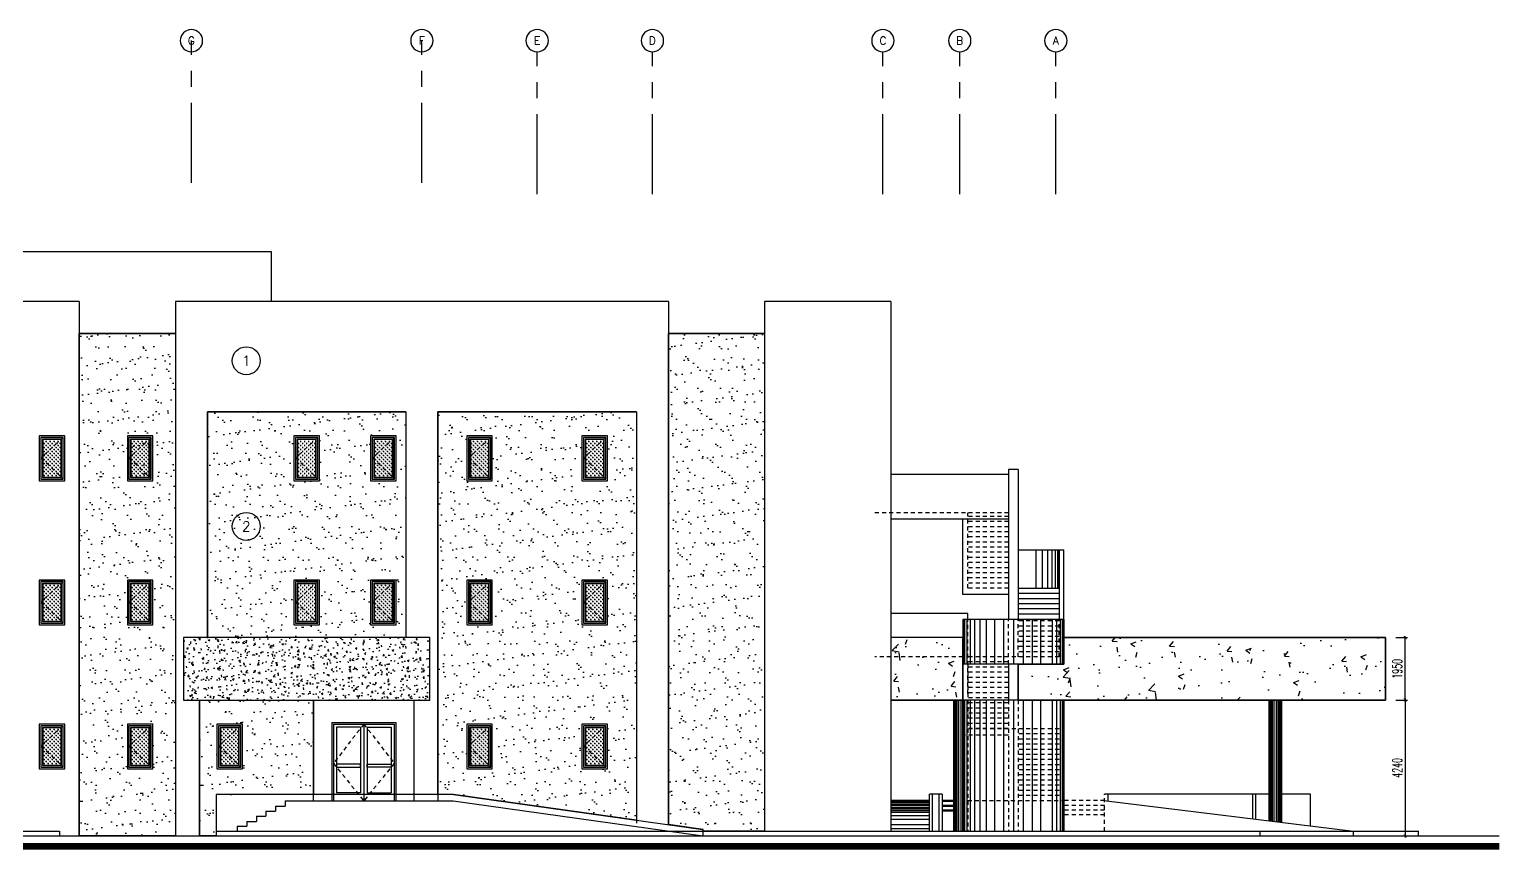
# Model space of a CAD drawing. Extents: x 417563 to 417775, y 43368 to 43436.
# Drawn here: x 417619.31 to 417665.32, y 43410.75 to 43436.37 of the extents above; entities that cross this region are included whole.
import ezdxf
from ezdxf.enums import TextEntityAlignment as Align

# ---------------------------------------------------------------- set-up
doc = ezdxf.new("R2010")
doc.units = 0
doc.header["$MEASUREMENT"] = 0
doc.header["$PDMODE"] = 3
doc.header["$PDSIZE"] = 0.1
doc.linetypes.add('CENTERX2', pattern=[4, 2.5, -0.5, 0.5, -0.5])
doc.linetypes.add('HIDDEN2', pattern=[0.1875, 0.125, -0.0625])
doc.layers.get('0').update_dxf_attribs({"linetype": 'CONTINUOUS'})
doc.layers.get('DEFPOINTS').update_dxf_attribs({"linetype": 'CONTINUOUS'})
for name, color, linetype in [('AX-CR', 2, 'CONTINUOUS'), ('AX-TXT', 2, 'CONTINUOUS'), ('AXES', 11, 'CENTERX2'), ('DOOR', 7, 'CONTINUOUS'), ('EL', 2, 'CONTINUOUS'), ('GAR', 3, 'CONTINUOUS'), ('Handrail', 4, 'CONTINUOUS'), ('HAT', 11, 'CONTINUOUS'), ('HATCH', 4, 'CONTINUOUS'), ('WALL', 2, 'CONTINUOUS'), ('WIN', 4, 'CONTINUOUS')]:
    doc.layers.add(name, color=color, linetype=linetype)
doc.styles.add('ROMANS', font='ROMANS.shx', dxfattribs={"width": 0.6})
doc.dimstyles.new('STANDARD in', dxfattribs={"dimtxt": 0.3, "dimasz": 0.1, "dimexe": 0.07, "dimexo": 0.05, "dimgap": 0.1, "dimtad": 1, "dimdec": 0, "dimlfac": 1000, "dimzin": 0, "dimdsep": 46, "dimtxsty": 'ROMANS', "dimblk": 'ARCHTICK', "dimcen": 0.05, "dimdle": 0.05, "dimclrd": 4, "dimclre": 4, "dimclrt": 2, "dimadec": 0, "dimazin": 0, "dimtfac": 1, "dimtdec": 0, "dimtmove": 2, "dimatfit": 3, "dimldrblk": 'ARCHTICK', "dimfxl": 0, "dimtolj": 1, "dimtzin": 0, "dimarcsym": 0})
pattern_1 = [(50, (0, 0), (1.7931504565, -0.1568803375), [0.1875, -2.0625]), (355, (0, 0), (-0.346878334, 1.880480334), [0.15, -1.65]), (100.4514, (0.1494, -0.013), (1.446273454, 1.723598855), [0.159350475, -1.75285528]), (46.1842, (0, 0.5), (2.668102622, -0.413797536), [0.28125, -3.09375]), (96.6356, (0.2223, 0.4655), (2.336656764, 2.435294677), [0.23902572, -2.6292825]), (351.1842, (0, 0.5), (2.336654863, 2.435296502), [0.225, -2.475]), (21, (0.25, 0.375), (1.4922676303, -1.0065472267), [0.1875, -2.0625]), (326, (0.25, 0.375), (0.60828833, 1.812875113), [0.15, -1.65]), (71.4514, (0.3744, 0.2911), (2.1005565715, 0.806326242), [0.159350475, -1.75285528]), (37.5, (0, 0), (0.0303996383, 0.8322346346), [0, -1.63, 0, -1.675, 0, -1.65625]), (7.5, (0, 0), (0.6576738436, 0.9860292797), [0, -0.955, 0, -1.5925, 0, -0.63125]), (327.5, (-0.5575, 0), (1.3345560904, -0.0563871793), [0, -0.625, 0, -1.95, 0, -2.5875]), (317.5, (-0.8075, 0), (1.4579654234, 0.2502624558), [0, -0.8125, 0, -1.295, 0, -1.8375])]
pattern_2 = [(37.5, (0, 0), (-0.02204767534, 0.67438831915), [0, -0.532, 0, -0.595, 0, -0.56875]), (7.5, (0, 0), (0.6194218468, 0.9877511228), [0, -0.287, 0, -0.4795, 0, -0.18375]), (327.5, (-0.4305, 0), (1.0899496516, 0.0019806687), [0, -0.175, 0, -0.63, 0, -0.8225]), (317.5, (-0.4305, 0), (1.0521443116, 0.3071864477), [0, -0.0875, 0, -0.413, 0, -0.4725])]

# ---------------------------------------------------------------- blocks, each defined once
blk = doc.blocks.new('AXR')
at = {"layer": 'AX-CR'}
blk.add_circle((350, 0), 350, dxfattribs=at)
at = {"layer": 'AX-TXT', "style": 'ROMANS'}
blk.add_attdef('AX', text='', height=250, dxfattribs=at).set_placement((350, 0), align=Align.MIDDLE)
blk = doc.blocks.new('_ARCHTICK')
at = {"color": 0, "linetype": 'ByBlock', "const_width": 0.15}
blk.add_lwpolyline([(-0.5, -0.5), (0.5, 0.5)], dxfattribs=at)
blk = doc.blocks.new('*D13')
at = {"layer": 'DEFPOINTS', "color": 0}
for p in [(417661.936, 43415.419), (417661.936, 43411.179), (417662.281, 43411.179)]:
    blk.add_point(p, dxfattribs=at)
at = {"layer": 'EL', "color": 4, "lineweight": -2}
for p, q in [((417661.986, 43415.419), (417662.351, 43415.419)), ((417662.281, 43415.469), (417662.281, 43411.129)), ((417661.986, 43411.179), (417662.351, 43411.179))]:
    blk.add_line(p, q, dxfattribs=at)
at = {"layer": 'EL', "color": 4, "lineweight": -2, "xscale": 0.1, "yscale": 0.1, "zscale": 0.1}
for p, rotation in [((417662.281, 43415.419), 90), ((417662.281, 43411.179), 270)]:
    blk.add_blockref('_ARCHTICK', p, dxfattribs=dict(at, rotation=rotation))
at = {"layer": 'EL', "color": 2, "insert": (417662.031, 43413.299), "char_height": 0.3, "attachment_point": 5, "rotation": 90, "style": 'ROMANS'}
blk.add_mtext('\\A1;4240', dxfattribs=at)
blk = doc.blocks.new('*D14')
at = {"layer": 'DEFPOINTS', "color": 0}
for p in [(417661.936, 43417.369), (417662.281, 43417.369), (417661.936, 43415.419)]:
    blk.add_point(p, dxfattribs=at)
at = {"layer": 'EL', "color": 4, "lineweight": -2}
for p, q in [((417661.986, 43417.369), (417662.351, 43417.369)), ((417662.281, 43415.369), (417662.281, 43417.419)), ((417661.986, 43415.419), (417662.351, 43415.419))]:
    blk.add_line(p, q, dxfattribs=at)
at = {"layer": 'EL', "color": 4, "lineweight": -2, "xscale": 0.1, "yscale": 0.1, "zscale": 0.1}
for p, rotation in [((417662.281, 43417.369), 90), ((417662.281, 43415.419), 270)]:
    blk.add_blockref('_ARCHTICK', p, dxfattribs=dict(at, rotation=rotation))
at = {"layer": 'EL', "color": 2, "insert": (417662.031, 43416.394), "char_height": 0.3, "attachment_point": 5, "rotation": 90, "style": 'ROMANS'}
blk.add_mtext('\\A1;1950', dxfattribs=at)

msp = doc.modelspace()

# ---------------------------------------------------------------- hatches: boundary and pattern name
at = {"layer": 'HAT'}
h = msp.add_hatch(dxfattribs=at)
h.set_pattern_fill('CROSS', color=256, scale=0.25, style=0)
h.set_pattern_definition([(0, (24.068144, -1e-09), (0.0625, 0.0625), [0.03125, -0.09375]), (90, (24.08377, -0.015625), (-0.0625, 0.0625), [0.03125, -0.09375])])
h.paths.add_polyline_path([(417620.3036, 43423.5543), (417619.7319, 43423.5543), (417619.7319, 43422.3827), (417620.3036, 43422.3827)])
h = msp.add_hatch(dxfattribs=at)
h.set_pattern_fill('CROSS', color=256, scale=0.25, style=0)
h.set_pattern_definition([(0, (26.818144, -1e-09), (0.0625, 0.0625), [0.03125, -0.09375]), (90, (26.83377, -0.015625), (-0.0625, 0.0625), [0.03125, -0.09375])])
h.paths.add_polyline_path([(417623.0536, 43423.5543), (417622.4819, 43423.5543), (417622.4819, 43422.3827), (417623.0536, 43422.3827)])
h = msp.add_hatch(dxfattribs=at)
h.set_pattern_fill('CROSS', color=256, scale=0.25, style=0)
h.set_pattern_definition([(0, (32.018144, -1e-09), (0.0625, 0.0625), [0.03125, -0.09375]), (90, (32.03377, -0.015625), (-0.0625, 0.0625), [0.03125, -0.09375])])
h.paths.add_polyline_path([(417628.2536, 43423.5543), (417627.6819, 43423.5543), (417627.6819, 43422.3827), (417628.2536, 43422.3827)])
h = msp.add_hatch(dxfattribs=at)
h.set_pattern_fill('CROSS', color=256, scale=0.25, style=0)
h.set_pattern_definition([(0, (34.418144, -1e-09), (0.0625, 0.0625), [0.03125, -0.09375]), (90, (34.43377, -0.015625), (-0.0625, 0.0625), [0.03125, -0.09375])])
h.paths.add_polyline_path([(417630.6536, 43423.5543), (417630.0819, 43423.5543), (417630.0819, 43422.3827), (417630.6536, 43422.3827)])
h = msp.add_hatch(dxfattribs=at)
h.set_pattern_fill('CROSS', color=256, scale=0.25, style=0)
h.set_pattern_definition([(0, (37.418144, -2e-09), (0.0625, 0.0625), [0.03125, -0.09375]), (90, (37.43377, -0.015625), (-0.0625, 0.0625), [0.03125, -0.09375])])
h.paths.add_polyline_path([(417633.6536, 43423.5543), (417633.0819, 43423.5543), (417633.0819, 43422.3827), (417633.6536, 43422.3827)])
h = msp.add_hatch(dxfattribs=at)
h.set_pattern_fill('CROSS', color=256, scale=0.25, style=0)
h.set_pattern_definition([(0, (41.018144, -2e-09), (0.0625, 0.0625), [0.03125, -0.09375]), (90, (41.03377, -0.015625), (-0.0625, 0.0625), [0.03125, -0.09375])])
h.paths.add_polyline_path([(417637.2536, 43423.5543), (417636.6819, 43423.5543), (417636.6819, 43422.3827), (417637.2536, 43422.3827)])
h = msp.add_hatch(dxfattribs=at)
h.set_pattern_fill('CROSS', color=256, scale=0.25, style=0)
h.set_pattern_definition([(0, (24.068144, -4.5), (0.0625, 0.0625), [0.03125, -0.09375]), (90, (24.08377, -4.515625), (-0.0625, 0.0625), [0.03125, -0.09375])])
h.paths.add_polyline_path([(417620.3036, 43419.0543), (417619.7319, 43419.0543), (417619.7319, 43417.8827), (417620.3036, 43417.8827)])
h = msp.add_hatch(dxfattribs=at)
h.set_pattern_fill('CROSS', color=256, scale=0.25, style=0)
h.set_pattern_definition([(0, (26.818144, -4.5), (0.0625, 0.0625), [0.03125, -0.09375]), (90, (26.83377, -4.515625), (-0.0625, 0.0625), [0.03125, -0.09375])])
h.paths.add_polyline_path([(417623.0536, 43419.0543), (417622.4819, 43419.0543), (417622.4819, 43417.8827), (417623.0536, 43417.8827)])
h = msp.add_hatch(dxfattribs=at)
h.set_pattern_fill('CROSS', color=256, scale=0.25, style=0)
h.set_pattern_definition([(0, (32.018144, -4.5), (0.0625, 0.0625), [0.03125, -0.09375]), (90, (32.03377, -4.515625), (-0.0625, 0.0625), [0.03125, -0.09375])])
h.paths.add_polyline_path([(417628.2536, 43419.0543), (417627.6819, 43419.0543), (417627.6819, 43417.8827), (417628.2536, 43417.8827)])
h = msp.add_hatch(dxfattribs=at)
h.set_pattern_fill('CROSS', color=256, scale=0.25, style=0)
h.set_pattern_definition([(0, (34.418144, -4.5), (0.0625, 0.0625), [0.03125, -0.09375]), (90, (34.43377, -4.515625), (-0.0625, 0.0625), [0.03125, -0.09375])])
h.paths.add_polyline_path([(417630.6536, 43419.0543), (417630.0819, 43419.0543), (417630.0819, 43417.8827), (417630.6536, 43417.8827)])
h = msp.add_hatch(dxfattribs=at)
h.set_pattern_fill('CROSS', color=256, scale=0.25, style=0)
h.set_pattern_definition([(0, (37.418144, -4.5), (0.0625, 0.0625), [0.03125, -0.09375]), (90, (37.43377, -4.515625), (-0.0625, 0.0625), [0.03125, -0.09375])])
h.paths.add_polyline_path([(417633.6536, 43419.0543), (417633.0819, 43419.0543), (417633.0819, 43417.8827), (417633.6536, 43417.8827)])
h = msp.add_hatch(dxfattribs=at)
h.set_pattern_fill('CROSS', color=256, scale=0.25, style=0)
h.set_pattern_definition([(0, (41.018144, -4.5), (0.0625, 0.0625), [0.03125, -0.09375]), (90, (41.03377, -4.515625), (-0.0625, 0.0625), [0.03125, -0.09375])])
h.paths.add_polyline_path([(417637.2536, 43419.0543), (417636.6819, 43419.0543), (417636.6819, 43417.8827), (417637.2536, 43417.8827)])
h = msp.add_hatch(dxfattribs=at)
h.set_pattern_fill('CROSS', color=256, scale=0.25, style=0)
h.set_pattern_definition([(0, (24.068144, -9), (0.0625, 0.0625), [0.03125, -0.09375]), (90, (24.08377, -9.015625), (-0.0625, 0.0625), [0.03125, -0.09375])])
h.paths.add_polyline_path([(417620.3036, 43414.5543), (417619.7319, 43414.5543), (417619.7319, 43413.3827), (417620.3036, 43413.3827)])
h = msp.add_hatch(dxfattribs=at)
h.set_pattern_fill('CROSS', color=256, scale=0.25, style=0)
h.set_pattern_definition([(0, (26.818144, -9), (0.0625, 0.0625), [0.03125, -0.09375]), (90, (26.83377, -9.015625), (-0.0625, 0.0625), [0.03125, -0.09375])])
h.paths.add_polyline_path([(417623.0536, 43414.5543), (417622.4819, 43414.5543), (417622.4819, 43413.3827), (417623.0536, 43413.3827)])
h = msp.add_hatch(dxfattribs=at)
h.set_pattern_fill('CROSS', color=256, scale=0.25, style=0)
h.set_pattern_definition([(0, (29.618144, -9), (0.0625, 0.0625), [0.03125, -0.09375]), (90, (29.63377, -9.015625), (-0.0625, 0.0625), [0.03125, -0.09375])])
h.paths.add_polyline_path([(417625.8536, 43414.5543), (417625.2819, 43414.5543), (417625.2819, 43413.3827), (417625.8536, 43413.3827)])
h = msp.add_hatch(dxfattribs=at)
h.set_pattern_fill('CROSS', color=256, scale=0.25, style=0)
h.set_pattern_definition([(0, (37.418144, -9), (0.0625, 0.0625), [0.03125, -0.09375]), (90, (37.43377, -9.015625), (-0.0625, 0.0625), [0.03125, -0.09375])])
h.paths.add_polyline_path([(417633.6536, 43414.5543), (417633.0819, 43414.5543), (417633.0819, 43413.3827), (417633.6536, 43413.3827)])
h = msp.add_hatch(dxfattribs=at)
h.set_pattern_fill('CROSS', color=256, scale=0.25, style=0)
h.set_pattern_definition([(0, (41.018144, -9), (0.0625, 0.0625), [0.03125, -0.09375]), (90, (41.03377, -9.015625), (-0.0625, 0.0625), [0.03125, -0.09375])])
h.paths.add_polyline_path([(417637.2536, 43414.5543), (417636.6819, 43414.5543), (417636.6819, 43413.3827), (417637.2536, 43413.3827)])
at = {"layer": 'HATCH'}
h = msp.add_hatch(dxfattribs=at)
h.set_pattern_fill('AR-SAND', color=256, scale=0.35, style=0)
h.set_pattern_definition(pattern_2)
h.paths.add_polyline_path([(417620.8677, 43426.8685), (417623.8677, 43426.8685), (417623.8677, 43411.1785), (417620.8677, 43411.1785)])
h.paths.add_polyline_path([(417623.1677, 43419.1685), (417622.3677, 43419.1685), (417622.3677, 43417.7685), (417623.1677, 43417.7685)], flags=16)
h.paths.add_polyline_path([(417623.0536, 43423.5543), (417622.4819, 43423.5543), (417622.4819, 43422.3827), (417623.0536, 43422.3827)], flags=0)
h.paths.add_polyline_path([(417623.1677, 43423.6685), (417622.3677, 43423.6685), (417622.3677, 43422.2685), (417623.1677, 43422.2685)], flags=16)
h.paths.add_polyline_path([(417623.1677, 43414.6685), (417622.3677, 43414.6685), (417622.3677, 43413.2685), (417623.1677, 43413.2685)], flags=16)
h = msp.add_hatch(dxfattribs=at)
h.set_pattern_fill('AR-SAND', color=256, scale=0.35, style=0)
h.set_pattern_definition(pattern_2)
h.paths.add_polyline_path([(417639.2677, 43426.8685), (417642.2677, 43426.8685), (417642.2677, 43411.3285), (417640.3427, 43411.3285), (417640.3496, 43411.3778), (417639.2677, 43411.5307)])
h = msp.add_hatch(dxfattribs=at)
h.set_pattern_fill('AR-SAND', color=256, scale=0.35, style=0)
h.set_pattern_definition(pattern_2)
h.paths.add_polyline_path([(417624.8677, 43424.4185), (417631.0677, 43424.4185), (417631.0677, 43417.3685), (417624.8677, 43417.3685)])
h.paths.add_polyline_path([(417630.7677, 43419.1685), (417629.9677, 43419.1685), (417629.9677, 43417.7685), (417630.7677, 43417.7685)], flags=16)
h.paths.add_polyline_path([(417628.3677, 43419.1685), (417627.5677, 43419.1685), (417627.5677, 43417.7685), (417628.3677, 43417.7685)], flags=16)
h.paths.add_polyline_path([(417628.3677, 43423.6685), (417627.5677, 43423.6685), (417627.5677, 43422.2685), (417628.3677, 43422.2685)], flags=16)
h.paths.add_polyline_path([(417630.7677, 43423.6685), (417629.9677, 43423.6685), (417629.9677, 43422.2685), (417630.7677, 43422.2685)], flags=16)
h = msp.add_hatch(dxfattribs=at)
h.set_pattern_fill('AR-SAND', color=256, scale=0.35, style=0)
h.set_pattern_definition(pattern_2)
h.paths.add_polyline_path([(417632.0677, 43424.4185), (417638.2677, 43424.4185), (417638.2677, 43411.669), (417632.5504, 43412.4685), (417632.0677, 43412.4685)])
h.paths.add_polyline_path([(417637.3677, 43419.1685), (417636.5677, 43419.1685), (417636.5677, 43417.7685), (417637.3677, 43417.7685)], flags=16)
h.paths.add_polyline_path([(417637.3677, 43414.6685), (417636.5677, 43414.6685), (417636.5677, 43413.2685), (417637.3677, 43413.2685)], flags=16)
h.paths.add_polyline_path([(417633.7677, 43414.6685), (417632.9677, 43414.6685), (417632.9677, 43413.2685), (417633.7677, 43413.2685)], flags=16)
h.paths.add_polyline_path([(417633.7677, 43419.1685), (417632.9677, 43419.1685), (417632.9677, 43417.7685), (417633.7677, 43417.7685)], flags=16)
h.paths.add_polyline_path([(417633.7677, 43423.6685), (417632.9677, 43423.6685), (417632.9677, 43422.2685), (417633.7677, 43422.2685)], flags=16)
h.paths.add_polyline_path([(417637.3677, 43423.6685), (417636.5677, 43423.6685), (417636.5677, 43422.2685), (417637.3677, 43422.2685)], flags=16)
h = msp.add_hatch(dxfattribs=at)
h.set_pattern_fill('AR-CONC', color=256, scale=0.08, style=0)
h.set_pattern_definition([(50, (0, 0), (0.5738081461, -0.050201708), [0.06, -0.66]), (355, (0, 0), (-0.1110010669, 0.601753707), [0.048, -0.528]), (100.4514, (0.0478, -0.0042), (0.4628075054, 0.55155163365), [0.050992152, -0.5609136896]), (46.1842, (0, 0.16), (0.8537928389, -0.1324152115), [0.09, -0.99]), (96.6356, (0.07115, 0.149), (0.7477301644, 0.7792942967), [0.0764882304, -0.8413704]), (351.1842, (0, 0.16), (0.7477295561, 0.7792948807), [0.072, -0.792]), (21, (0.08, 0.12), (0.4775256417, -0.32209511253), [0.06, -0.66]), (326, (0.08, 0.12), (0.1946522655, 0.580120036), [0.048, -0.528]), (71.4514, (0.1198, 0.09316), (0.6721781029, 0.2580243974), [0.050992152, -0.5609136896]), (37.5, (0, 0), (0.00972788425, 0.26631508307), [0, -0.5216, 0, -0.536, 0, -0.53]), (7.5, (0, 0), (0.21045562995, 0.3155293695), [0, -0.3056, 0, -0.5096, 0, -0.202]), (327.5, (-0.1784, 0), (0.42705794894, -0.01804389739), [0, -0.2, 0, -0.624, 0, -0.828]), (317.5, (-0.2584, 0), (0.46654893547, 0.08008398587), [0, -0.26, 0, -0.4144, 0, -0.588])])
h.paths.add_polyline_path([(417626.2677, 43417.3685), (417624.1177, 43417.3685), (417624.1177, 43415.4185), (417626.2677, 43415.4185), (417631.8177, 43415.4185), (417631.8177, 43417.3685)])
h = msp.add_hatch(dxfattribs=at)
h.set_pattern_fill('AR-CONC', color=256, scale=0.25, style=0)
h.set_pattern_definition(pattern_1)
h.paths.add_polyline_path([(417648.4677, 43417.3685), (417646.2177, 43417.3685), (417646.2177, 43415.4185), (417648.4677, 43415.4185)])
h = msp.add_hatch(dxfattribs=at)
h.set_pattern_fill('AR-CONC', color=256, scale=0.25, style=0)
h.set_pattern_definition(pattern_1)
h.paths.add_polyline_path([(417661.6677, 43417.3685), (417661.6677, 43415.4185), (417650.1927, 43415.4185), (417650.1927, 43416.538), (417651.6177, 43416.538), (417651.6177, 43417.3685)])
h = msp.add_hatch(dxfattribs=at)
h.set_pattern_fill('AR-SAND', color=256, scale=0.35, style=0)
h.set_pattern_definition(pattern_2)
h.paths.add_polyline_path([(417624.6177, 43415.4185), (417628.1802, 43415.4185), (417628.1802, 43412.4685), (417625.1466, 43412.4685), (417625.1466, 43411.1785), (417624.6177, 43411.1785)])
h.paths.add_polyline_path([(417625.9677, 43414.6685), (417625.1677, 43414.6685), (417625.1677, 43413.2685), (417625.9677, 43413.2685)], flags=16)

# ---------------------------------------------------------------- linework, layer by layer
for p, q in [((417626.8677, 43427.8685), (417626.8677, 43429.4185)), ((417649.8927, 43422.4685), (417646.2177, 43422.4685)), ((417649.8927, 43421.0685), (417646.2177, 43421.0685)), ((417648.4677, 43418.7135), (417648.4677, 43421.0685)), ((417650.1927, 43420.1143), (417651.4677, 43420.1143)), ((417651.4677, 43420.1143), (417651.4677, 43417.938)), ((417651.4677, 43420.1143), (417651.6177, 43420.1143)), ((417651.6177, 43417.938), (417651.6177, 43420.1143)), ((417649.8927, 43418.7135), (417648.4677, 43418.7135)), ((417648.6177, 43418.1218), (417646.2177, 43418.1218)), ((417648.6177, 43417.9685), (417648.6177, 43418.1218)), ((417648.4677, 43417.3685), (417646.2177, 43417.3685)), ((417648.4677, 43416.538), (417648.4677, 43415.4185)), ((417651.6177, 43415.4185), (417652.9927, 43415.4185)), ((417652.9927, 43412.4827), (417652.9927, 43412.2685))]:
    msp.add_line(p, q)
at = {"color": 11, "linetype": 'HIDDEN2'}
for p, q in [((417649.8927, 43421.2685), (417645.7177, 43421.2685)), ((417648.6177, 43418.9135), (417648.6177, 43421.2685)), ((417649.8927, 43421.1535), (417648.6177, 43421.1535)), ((417649.8927, 43420.9935), (417648.6177, 43420.9935)), ((417649.8927, 43420.8335), (417648.6177, 43420.8335)), ((417649.8927, 43420.6735), (417648.6177, 43420.6735)), ((417649.8927, 43420.5135), (417648.6177, 43420.5135)), ((417649.8927, 43420.3535), (417648.6177, 43420.3535)), ((417649.8927, 43420.1935), (417648.6177, 43420.1935)), ((417649.8927, 43420.0335), (417648.6177, 43420.0335)), ((417649.8927, 43419.8735), (417648.6177, 43419.8735)), ((417649.8927, 43419.7135), (417648.6177, 43419.7135)), ((417649.8927, 43419.5535), (417648.6177, 43419.5535)), ((417649.8927, 43419.3935), (417648.6177, 43419.3935)), ((417649.8927, 43419.2335), (417648.6177, 43419.2335)), ((417649.8927, 43419.0735), (417648.6177, 43419.0735)), ((417649.8927, 43418.9135), (417648.6177, 43418.9135)), ((417648.6177, 43415.6135), (417648.6177, 43417.938)), ((417649.8927, 43416.538), (417649.8927, 43417.938)), ((417650.1927, 43416.7685), (417650.1927, 43417.938)), ((417651.4677, 43417.8885), (417650.1927, 43417.8885)), ((417651.4677, 43417.7285), (417650.1927, 43417.7285)), ((417651.4677, 43417.5685), (417650.1927, 43417.5685)), ((417651.4677, 43417.5685), (417650.1927, 43417.5685)), ((417651.4677, 43417.5685), (417650.1927, 43417.5685)), ((417651.4677, 43416.7685), (417651.4677, 43417.938)), ((417651.4677, 43417.4085), (417650.1927, 43417.4085)), ((417651.4677, 43417.2485), (417650.1927, 43417.2485)), ((417651.4677, 43417.0885), (417650.1927, 43417.0885)), ((417648.4677, 43416.7685), (417645.7177, 43416.7685)), ((417651.4677, 43416.7685), (417648.6177, 43416.7685)), ((417651.4677, 43416.9285), (417650.1927, 43416.9285)), ((417649.8927, 43416.6085), (417648.6177, 43416.6085)), ((417648.6177, 43416.538), (417648.6177, 43414.5185)), ((417649.8927, 43416.4485), (417648.6177, 43416.4485)), ((417649.8927, 43416.2885), (417648.6177, 43416.2885)), ((417649.8927, 43416.1285), (417648.6177, 43416.1285)), ((417649.8927, 43415.9685), (417648.6177, 43415.9685)), ((417649.8927, 43415.8085), (417648.6177, 43415.8085)), ((417649.8927, 43415.6485), (417648.6177, 43415.6485)), ((417649.8927, 43415.4885), (417648.6177, 43415.4885)), ((417648.6177, 43415.4185), (417648.6177, 43411.3285)), ((417649.8927, 43415.3285), (417648.6177, 43415.3285)), ((417649.8927, 43415.4185), (417649.8927, 43411.3285)), ((417650.1927, 43415.4185), (417650.1927, 43411.3285)), ((417649.8927, 43415.1685), (417648.6177, 43415.1685)), ((417649.8927, 43415.0085), (417648.6177, 43415.0085)), ((417649.8927, 43414.8485), (417648.6177, 43414.8485)), ((417649.8927, 43414.3185), (417648.4677, 43414.3185)), ((417649.8927, 43414.6885), (417648.6177, 43414.6885)), ((417649.8927, 43414.5285), (417648.6177, 43414.5285)), ((417651.4677, 43414.5185), (417648.6177, 43414.5185)), ((417651.4677, 43414.3585), (417650.1927, 43414.3585)), ((417651.4677, 43414.1985), (417650.1927, 43414.1985)), ((417651.4677, 43414.0385), (417650.1927, 43414.0385)), ((417651.4677, 43413.8785), (417650.1927, 43413.8785)), ((417651.4677, 43413.7185), (417650.1927, 43413.7185)), ((417651.4677, 43413.5585), (417650.1927, 43413.5585)), ((417651.4677, 43413.3985), (417650.1927, 43413.3985)), ((417651.4677, 43413.2385), (417650.1927, 43413.2385)), ((417651.4677, 43413.0785), (417650.1927, 43413.0785)), ((417651.4677, 43412.9185), (417650.1927, 43412.9185)), ((417651.4677, 43412.7585), (417650.1927, 43412.7585)), ((417651.4677, 43412.5985), (417650.1927, 43412.5985)), ((417652.8927, 43411.3285), (417652.8927, 43412.4827)), ((417648.6177, 43412.2785), (417651.5727, 43412.2785)), ((417651.4677, 43412.4385), (417650.1927, 43412.4385)), ((417652.8927, 43412.2785), (417651.6177, 43412.2785)), ((417652.8927, 43412.1285), (417651.6177, 43412.1285)), ((417652.8927, 43411.9785), (417651.6177, 43411.9785)), ((417652.8927, 43411.8285), (417651.6177, 43411.8285))]:
    msp.add_line(p, q, dxfattribs=at)
at = {"layer": 'AXES'}
for p, q in [((417624.3677, 43431.5698), (417624.3677, 43436.0155)), ((417631.5677, 43431.5698), (417631.5677, 43436.0155)), ((417635.1677, 43431.2198), (417635.1677, 43435.6655)), ((417638.7677, 43431.2198), (417638.7677, 43435.6655)), ((417645.9677, 43431.2198), (417645.9677, 43435.6655)), ((417648.3677, 43431.2198), (417648.3677, 43435.6655)), ((417651.3677, 43431.2198), (417651.3677, 43435.6655))]:
    msp.add_line(p, q, dxfattribs=at)
at = {"layer": 'DOOR'}
for p, q in [((417628.7552, 43414.7185), (417628.7552, 43412.2685)), ((417628.7552, 43414.7185), (417630.7552, 43414.7185)), ((417628.8052, 43414.6685), (417628.8052, 43412.2685)), ((417628.8052, 43414.6685), (417630.7052, 43414.6685)), ((417628.9052, 43414.5685), (417628.9052, 43412.5185)), ((417629.6552, 43414.5685), (417628.9052, 43414.5685)), ((417629.6552, 43414.5685), (417629.6552, 43412.5185)), ((417629.7552, 43414.6685), (417629.7552, 43412.2685)), ((417629.8552, 43414.5685), (417629.8552, 43412.5185)), ((417629.8552, 43414.5685), (417630.6052, 43414.5685)), ((417630.6052, 43414.5685), (417630.6052, 43412.5185)), ((417630.7052, 43414.6685), (417630.7052, 43412.2685)), ((417630.7552, 43414.7185), (417630.7552, 43412.2685)), ((417629.6552, 43412.5185), (417628.9052, 43412.5185)), ((417629.8552, 43412.5185), (417630.6052, 43412.5185))]:
    msp.add_line(p, q, dxfattribs=at)
at = {"layer": 'DOOR', "linetype": 'HIDDEN2'}
for p, q in [((417629.7552, 43414.6685), (417628.8052, 43413.4435)), ((417629.7552, 43414.6685), (417630.7052, 43413.4435)), ((417628.8052, 43413.4435), (417629.7552, 43412.2685)), ((417630.7052, 43413.4435), (417629.7552, 43412.2685))]:
    msp.add_line(p, q, dxfattribs=at)
at = {"layer": 'DOOR', "color": 4}
for points in [[(417628.9052, 43413.3185), (417629.6552, 43413.3185), (417629.6552, 43413.4185), (417628.9052, 43413.4185)], [(417630.6052, 43413.3185), (417629.8552, 43413.3185), (417629.8552, 43413.4185), (417630.6052, 43413.4185)]]:
    msp.add_lwpolyline(points, close=True, dxfattribs=at)
at = {"layer": 'EL', "color": 6}
for p, q in [((417620.8677, 43427.8685), (417618.3677, 43427.8685)), ((417620.8677, 43427.8685), (417620.8677, 43411.1785)), ((417639.2677, 43427.8685), (417623.8677, 43427.8685)), ((417623.8677, 43427.8685), (417623.8677, 43411.1785)), ((417639.2677, 43427.8685), (417639.2677, 43411.5307)), ((417646.2177, 43427.8685), (417642.2677, 43427.8685)), ((417642.2677, 43427.8685), (417642.2677, 43411.3285)), ((417646.2177, 43427.8685), (417646.2177, 43411.3285)), ((417631.0677, 43424.4185), (417624.8677, 43424.4185)), ((417624.8677, 43424.4185), (417624.8677, 43417.3685)), ((417631.0677, 43424.4185), (417631.0677, 43417.3685)), ((417638.2677, 43424.4185), (417632.0677, 43424.4185)), ((417632.0677, 43424.4185), (417632.0677, 43412.2685)), ((417638.2677, 43424.4185), (417638.2677, 43411.5692)), ((417648.4677, 43417.938), (417648.4677, 43416.538)), ((417651.6177, 43417.938), (417648.4677, 43417.938)), ((417651.6177, 43417.938), (417651.6177, 43416.538)), ((417651.6177, 43416.538), (417648.4677, 43416.538)), ((417624.6177, 43415.4185), (417624.6177, 43411.1785)), ((417631.3177, 43415.4185), (417631.3177, 43412.2685)), ((417648.1677, 43415.4185), (417648.1677, 43411.3285)), ((417648.4677, 43415.4185), (417648.4677, 43411.3285)), ((417651.6177, 43415.4185), (417648.4677, 43415.4185)), ((417651.6177, 43415.4185), (417651.6177, 43411.3285))]:
    msp.add_line(p, q, dxfattribs=at)
at = {"layer": 'EL', "color": 4}
for p, q in [((417650.1927, 43418.9135), (417651.4677, 43418.9135)), ((417650.1927, 43418.7535), (417651.4677, 43418.7535)), ((417650.1927, 43418.5935), (417651.4677, 43418.5935)), ((417650.1927, 43418.4335), (417651.4677, 43418.4335)), ((417650.1927, 43418.2735), (417651.4677, 43418.2735)), ((417650.1927, 43418.1135), (417651.4677, 43418.1135))]:
    msp.add_line(p, q, dxfattribs=at)
at = {"layer": 'EL'}
for p, q in [((417661.6677, 43417.3685), (417651.6177, 43417.3685)), ((417661.6677, 43417.3685), (417661.6677, 43415.4185)), ((417661.6677, 43415.4185), (417661.6677, 43417.3685)), ((417651.6177, 43416.7232), (417651.6177, 43416.538)), ((417650.1927, 43416.538), (417650.1927, 43415.4185)), ((417628.1802, 43412.2685), (417628.1802, 43415.4185)), ((417648.4677, 43415.4185), (417646.2177, 43415.4185)), ((417661.6677, 43415.4185), (417650.1927, 43415.4185)), ((417650.1927, 43415.4185), (417661.6677, 43415.4185)), ((417658.0177, 43415.4185), (417658.0177, 43411.6513)), ((417658.4177, 43415.4185), (417658.4177, 43411.6026)), ((417652.8677, 43412.2785), (417660.6677, 43411.3285))]:
    msp.add_line(p, q, dxfattribs=at)
at = {"layer": 'EL', "color": 1}
msp.add_lwpolyline([(417626.2677, 43417.3685), (417624.1177, 43417.3685), (417624.1177, 43415.4185), (417626.2677, 43415.4185), (417631.8177, 43415.4185), (417631.8177, 43417.3685)], close=True, dxfattribs=at)
at = {"layer": 'EL'}
for points in [[(417648.4677, 43417.3685), (417646.2177, 43417.3685), (417646.2177, 43415.4185), (417648.4677, 43415.4185)], [(417661.6677, 43417.3685), (417661.6677, 43415.4185), (417650.1927, 43415.4185), (417650.1927, 43416.538), (417651.6177, 43416.538), (417651.6177, 43417.3685)]]:
    msp.add_lwpolyline(points, close=True, dxfattribs=at)
at = {"layer": 'GAR', "color": 4}
for p, q in [((417647.5177, 43412.4827), (417647.4177, 43412.4827)), ((417647.7177, 43412.4827), (417647.5177, 43412.4827)), ((417658.0177, 43412.4827), (417652.9927, 43412.4827)), ((417657.5177, 43411.7122), (417657.5177, 43412.4827)), ((417657.6177, 43411.7), (417657.6177, 43412.4827)), ((417659.3177, 43412.4827), (417658.4177, 43412.4827)), ((417659.3177, 43411.4929), (417659.3177, 43412.4827))]:
    msp.add_line(p, q, dxfattribs=at)
at = {"layer": 'Handrail'}
for p, q in [((417647.4177, 43411.3285), (417647.4177, 43412.4827)), ((417647.5177, 43411.3285), (417647.5177, 43412.4827)), ((417647.8177, 43412.4827), (417647.7177, 43412.4827)), ((417647.7177, 43412.4827), (417647.7177, 43411.3285)), ((417647.8177, 43412.4827), (417647.8177, 43411.3285)), ((417625.1466, 43412.4685), (417625.1466, 43411.1785)), ((417648.1677, 43412.2783), (417647.8177, 43412.2783)), ((417648.1677, 43412.2483), (417647.8177, 43412.2483)), ((417648.1677, 43412.1283), (417647.8177, 43412.1283)), ((417648.1677, 43412.0983), (417647.8177, 43412.0983)), ((417648.1677, 43411.9783), (417647.8177, 43411.9783)), ((417648.1677, 43411.9483), (417647.8177, 43411.9483))]:
    msp.add_line(p, q, dxfattribs=at)
at = {"layer": 'HAT', "color": 11}
for p, q in [((417650.7414, 43420.1143), (417650.7414, 43418.9135)), ((417650.9369, 43420.1143), (417650.9369, 43418.9135)), ((417651.1046, 43420.1143), (417651.1046, 43418.9135)), ((417651.2442, 43420.1143), (417651.2442, 43418.9135)), ((417651.349, 43420.1143), (417651.349, 43418.9135)), ((417651.4189, 43420.1143), (417651.4189, 43418.9135)), ((417651.4538, 43420.1143), (417651.4538, 43418.9135)), ((417648.4817, 43417.938), (417648.4817, 43416.538)), ((417648.5166, 43417.938), (417648.5166, 43416.538)), ((417648.5865, 43417.938), (417648.5865, 43416.538)), ((417648.6912, 43417.938), (417648.6912, 43416.538)), ((417648.8309, 43417.938), (417648.8309, 43416.538)), ((417648.9985, 43417.938), (417648.9985, 43416.538)), ((417649.1941, 43417.938), (417649.1941, 43416.538)), ((417649.4525, 43417.938), (417649.4525, 43416.538)), ((417649.739, 43417.938), (417649.739, 43416.538)), ((417650.0427, 43417.938), (417650.0427, 43416.538)), ((417650.3465, 43417.938), (417650.3465, 43416.538)), ((417650.633, 43417.938), (417650.633, 43416.538)), ((417650.8914, 43417.938), (417650.8914, 43416.538)), ((417651.2546, 43417.938), (417651.2546, 43416.538)), ((417651.3942, 43417.938), (417651.3942, 43416.538)), ((417651.499, 43417.938), (417651.499, 43416.538)), ((417651.5689, 43417.938), (417651.5689, 43416.538)), ((417651.6038, 43417.938), (417651.6038, 43416.538)), ((417648.1693, 43415.4185), (417648.1693, 43411.3285)), ((417648.1774, 43415.4185), (417648.1774, 43411.3285)), ((417648.1895, 43415.4185), (417648.1895, 43411.3285)), ((417648.2083, 43415.4185), (417648.2083, 43411.3285)), ((417648.2365, 43415.4185), (417648.2365, 43411.3285)), ((417648.2741, 43415.4185), (417648.2741, 43411.3285)), ((417648.3278, 43415.4185), (417648.3278, 43411.3285)), ((417648.4034, 43415.4185), (417648.4034, 43411.3285)), ((417648.4571, 43415.4185), (417648.4571, 43411.3285)), ((417648.4817, 43415.4185), (417648.4817, 43411.3285)), ((417648.5166, 43415.4185), (417648.5166, 43411.3285)), ((417648.5865, 43415.4185), (417648.5865, 43411.3285)), ((417648.6912, 43415.4185), (417648.6912, 43411.3285)), ((417648.8309, 43415.4185), (417648.8309, 43411.3285)), ((417648.9985, 43415.4185), (417648.9985, 43411.3285)), ((417649.1941, 43415.4185), (417649.1941, 43411.3285)), ((417649.4525, 43415.4185), (417649.4525, 43411.3285)), ((417649.739, 43415.4185), (417649.739, 43411.3285)), ((417650.0427, 43415.4185), (417650.0427, 43411.3285)), ((417650.3465, 43415.4185), (417650.3465, 43411.3285)), ((417650.633, 43415.4185), (417650.633, 43411.3285)), ((417650.8914, 43415.4185), (417650.8914, 43411.3285)), ((417651.2546, 43415.4185), (417651.2546, 43411.3285)), ((417651.3942, 43415.4185), (417651.3942, 43411.3285)), ((417651.499, 43415.4185), (417651.499, 43411.3285)), ((417651.5689, 43415.4185), (417651.5689, 43411.3285)), ((417651.6038, 43415.4185), (417651.6038, 43411.3285)), ((417658.0193, 43415.4185), (417658.0193, 43411.6511)), ((417658.0274, 43415.4185), (417658.0274, 43411.6501)), ((417658.0395, 43415.4185), (417658.0395, 43411.6486)), ((417658.0583, 43415.4185), (417658.0583, 43411.6463)), ((417658.0865, 43415.4185), (417658.0865, 43411.6429)), ((417658.1241, 43415.4185), (417658.1241, 43411.6383)), ((417658.1778, 43415.4185), (417658.1778, 43411.6318)), ((417658.2534, 43415.4185), (417658.2534, 43411.6226)), ((417658.3071, 43415.4185), (417658.3071, 43411.616)), ((417658.3447, 43415.4185), (417658.3447, 43411.6115)), ((417658.3729, 43415.4185), (417658.3729, 43411.608)), ((417658.3917, 43415.4185), (417658.3917, 43411.6057)), ((417658.4038, 43415.4185), (417658.4038, 43411.6043)), ((417658.4118, 43415.4185), (417658.4118, 43411.6033)), ((417647.4177, 43412.2783), (417646.2177, 43412.2783)), ((417647.4177, 43412.2556), (417646.2177, 43412.2556)), ((417647.4177, 43412.2329), (417646.2177, 43412.2329)), ((417647.4177, 43412.2102), (417646.2177, 43412.2102)), ((417647.4177, 43412.1591), (417646.2177, 43412.1591)), ((417647.4177, 43412.1193), (417646.2177, 43412.1193)), ((417647.4177, 43412.0569), (417646.2177, 43412.0569)), ((417647.4177, 43412.0057), (417646.2177, 43412.0057)), ((417647.4177, 43411.9603), (417646.2177, 43411.9603)), ((417647.4177, 43411.9092), (417646.2177, 43411.9092)), ((417647.4177, 43411.8015), (417646.2177, 43411.8015)), ((417647.4177, 43411.6829), (417646.2177, 43411.6829)), ((417647.4177, 43411.5198), (417646.2177, 43411.5198)), ((417647.4177, 43411.4012), (417646.2177, 43411.4012))]:
    msp.add_line(p, q, dxfattribs=at)
at = {"layer": 'HATCH'}
msp.add_line((417652.9927, 43412.4827), (417652.8927, 43412.4827), dxfattribs=at)
for points in [[(417620.8677, 43426.8685), (417623.8677, 43426.8685), (417623.8677, 43411.1785), (417620.8677, 43411.1785)], [(417639.2677, 43426.8685), (417642.2677, 43426.8685), (417642.2677, 43411.3285), (417640.3427, 43411.3285), (417640.3496, 43411.3778), (417639.2677, 43411.5307)], [(417624.8677, 43424.4185), (417631.0677, 43424.4185), (417631.0677, 43417.3685), (417624.8677, 43417.3685)], [(417632.0677, 43424.4185), (417638.2677, 43424.4185), (417638.2677, 43411.669), (417632.5504, 43412.4685), (417632.0677, 43412.4685)], [(417624.6177, 43415.4185), (417628.1802, 43415.4185), (417628.1802, 43412.4685), (417625.1466, 43412.4685), (417625.1466, 43411.1785), (417624.6177, 43411.1785)]]:
    msp.add_lwpolyline(points, close=True, dxfattribs=at)
at = {"layer": 'WALL'}
for p, q in [((417623.8677, 43426.8685), (417620.8677, 43426.8685)), ((417642.2677, 43426.8685), (417639.2677, 43426.8685)), ((417649.8927, 43422.6185), (417649.8927, 43417.938)), ((417650.1927, 43422.6185), (417649.8927, 43422.6185)), ((417650.1927, 43422.6185), (417650.1927, 43417.938)), ((417649.8927, 43416.538), (417649.8927, 43415.4185)), ((417650.1927, 43416.538), (417650.1927, 43415.4185))]:
    msp.add_line(p, q, dxfattribs=at)
at = {"layer": 'WALL', "color": 4}
for p, q in [((417632.5504, 43412.4685), (417625.1466, 43412.4685)), ((417563.5048, 43411.1785), (417665.2189, 43411.1785)), ((417588.8477, 43411.3285), (417620.2477, 43411.3285)), ((417625.1466, 43411.3285), (417662.6977, 43411.3285)), ((417657.7477, 43411.1785), (417657.7477, 43411.3285)), ((417660.6677, 43411.1785), (417660.6677, 43411.3285)), ((417662.6977, 43411.1785), (417662.6977, 43411.3285))]:
    msp.add_line(p, q, dxfattribs=at)
at = {"layer": 'WALL', "color": 4, "const_width": 0.2044}
msp.add_lwpolyline([(417563.5048, 43410.8517), (417665.2189, 43410.8517)], dxfattribs=at)
at = {"layer": 'WIN'}
for p, q in [((417626.8677, 43429.4185), (417618.0477, 43429.4185)), ((417626.9973, 43412.1085), (417627.2973, 43412.1085)), ((417626.9973, 43412.1085), (417626.9973, 43411.9485)), ((417627.2973, 43412.2685), (417632.5427, 43412.2685)), ((417627.2973, 43412.2685), (417627.2973, 43412.1085)), ((417627.2973, 43412.2685), (417627.5973, 43412.2685)), ((417632.5427, 43412.2685), (417640.3427, 43411.1782)), ((417632.5504, 43412.4685), (417640.3427, 43411.3788)), ((417626.0973, 43411.6285), (417626.0973, 43411.4785)), ((417626.0973, 43411.6285), (417626.3973, 43411.6285)), ((417626.3973, 43411.7885), (417626.3973, 43411.6285)), ((417626.3973, 43411.7885), (417626.6973, 43411.7885)), ((417626.6973, 43411.9485), (417626.9973, 43411.9485)), ((417626.6973, 43411.9485), (417626.6973, 43411.7885)), ((417620.2477, 43411.3285), (417620.2477, 43411.1785)), ((417625.1466, 43411.3285), (417625.7973, 43411.3285)), ((417625.1466, 43411.3285), (417625.1466, 43411.1785)), ((417625.7973, 43411.4785), (417625.7973, 43411.3285)), ((417625.7973, 43411.4785), (417626.0973, 43411.4785)), ((417640.3427, 43411.3788), (417640.3427, 43411.1782))]:
    msp.add_line(p, q, dxfattribs=at)
at = {"layer": 'WIN', "linetype": 'HIDDEN2'}
for p, q in [((417620.3667, 43423.6174), (417619.6688, 43422.9838)), ((417623.1167, 43423.6174), (417622.4188, 43422.9838)), ((417628.3167, 43423.6174), (417627.6188, 43422.9838)), ((417630.7167, 43423.6174), (417630.0188, 43422.9838)), ((417633.7167, 43423.6174), (417633.0188, 43422.9838)), ((417637.3167, 43423.6174), (417636.6188, 43422.9838)), ((417619.6688, 43422.9838), (417620.3667, 43422.3196)), ((417622.4188, 43422.9838), (417623.1167, 43422.3196)), ((417627.6188, 43422.9838), (417628.3167, 43422.3196)), ((417630.0188, 43422.9838), (417630.7167, 43422.3196)), ((417633.0188, 43422.9838), (417633.7167, 43422.3196)), ((417636.6188, 43422.9838), (417637.3167, 43422.3196)), ((417620.3667, 43419.1174), (417619.6688, 43418.4838)), ((417623.1167, 43419.1174), (417622.4188, 43418.4838)), ((417628.3167, 43419.1174), (417627.6188, 43418.4838)), ((417630.7167, 43419.1174), (417630.0188, 43418.4838)), ((417633.7167, 43419.1174), (417633.0188, 43418.4838)), ((417637.3167, 43419.1174), (417636.6188, 43418.4838)), ((417619.6688, 43418.4838), (417620.3667, 43417.8196)), ((417622.4188, 43418.4838), (417623.1167, 43417.8196)), ((417627.6188, 43418.4838), (417628.3167, 43417.8196)), ((417630.0188, 43418.4838), (417630.7167, 43417.8196)), ((417633.0188, 43418.4838), (417633.7167, 43417.8196)), ((417636.6188, 43418.4838), (417637.3167, 43417.8196)), ((417620.3667, 43414.6174), (417619.6688, 43413.9838)), ((417623.1167, 43414.6174), (417622.4188, 43413.9838)), ((417625.9167, 43414.6174), (417625.2188, 43413.9838)), ((417633.7167, 43414.6174), (417633.0188, 43413.9838)), ((417637.3167, 43414.6174), (417636.6188, 43413.9838)), ((417619.6688, 43413.9838), (417620.3667, 43413.3196)), ((417622.4188, 43413.9838), (417623.1167, 43413.3196)), ((417625.2188, 43413.9838), (417625.9167, 43413.3196)), ((417633.0188, 43413.9838), (417633.7167, 43413.3196)), ((417636.6188, 43413.9838), (417637.3167, 43413.3196))]:
    msp.add_line(p, q, dxfattribs=at)
at = {"layer": 'WIN', "color": 4}
for points in [[(417620.4177, 43423.6685), (417619.6177, 43423.6685), (417619.6177, 43422.2685), (417620.4177, 43422.2685)], [(417623.1677, 43423.6685), (417622.3677, 43423.6685), (417622.3677, 43422.2685), (417623.1677, 43422.2685)], [(417628.3677, 43423.6685), (417627.5677, 43423.6685), (417627.5677, 43422.2685), (417628.3677, 43422.2685)], [(417630.7677, 43423.6685), (417629.9677, 43423.6685), (417629.9677, 43422.2685), (417630.7677, 43422.2685)], [(417633.7677, 43423.6685), (417632.9677, 43423.6685), (417632.9677, 43422.2685), (417633.7677, 43422.2685)], [(417637.3677, 43423.6685), (417636.5677, 43423.6685), (417636.5677, 43422.2685), (417637.3677, 43422.2685)], [(417620.4177, 43419.1685), (417619.6177, 43419.1685), (417619.6177, 43417.7685), (417620.4177, 43417.7685)], [(417623.1677, 43419.1685), (417622.3677, 43419.1685), (417622.3677, 43417.7685), (417623.1677, 43417.7685)], [(417628.3677, 43419.1685), (417627.5677, 43419.1685), (417627.5677, 43417.7685), (417628.3677, 43417.7685)], [(417630.7677, 43419.1685), (417629.9677, 43419.1685), (417629.9677, 43417.7685), (417630.7677, 43417.7685)], [(417633.7677, 43419.1685), (417632.9677, 43419.1685), (417632.9677, 43417.7685), (417633.7677, 43417.7685)], [(417637.3677, 43419.1685), (417636.5677, 43419.1685), (417636.5677, 43417.7685), (417637.3677, 43417.7685)], [(417620.4177, 43414.6685), (417619.6177, 43414.6685), (417619.6177, 43413.2685), (417620.4177, 43413.2685)], [(417623.1677, 43414.6685), (417622.3677, 43414.6685), (417622.3677, 43413.2685), (417623.1677, 43413.2685)], [(417625.9677, 43414.6685), (417625.1677, 43414.6685), (417625.1677, 43413.2685), (417625.9677, 43413.2685)], [(417633.7677, 43414.6685), (417632.9677, 43414.6685), (417632.9677, 43413.2685), (417633.7677, 43413.2685)], [(417637.3677, 43414.6685), (417636.5677, 43414.6685), (417636.5677, 43413.2685), (417637.3677, 43413.2685)]]:
    msp.add_lwpolyline(points, close=True, dxfattribs=at)
at = {"layer": 'WIN'}
for points in [[(417620.3667, 43423.6174), (417619.6688, 43423.6174), (417619.6688, 43422.3196), (417620.3667, 43422.3196)], [(417620.3156, 43423.5663), (417619.7199, 43423.5663), (417619.7199, 43422.3707), (417620.3156, 43422.3707)], [(417623.1167, 43423.6174), (417622.4188, 43423.6174), (417622.4188, 43422.3196), (417623.1167, 43422.3196)], [(417623.0656, 43423.5663), (417622.4699, 43423.5663), (417622.4699, 43422.3707), (417623.0656, 43422.3707)], [(417628.3167, 43423.6174), (417627.6188, 43423.6174), (417627.6188, 43422.3196), (417628.3167, 43422.3196)], [(417628.2656, 43423.5663), (417627.6699, 43423.5663), (417627.6699, 43422.3707), (417628.2656, 43422.3707)], [(417630.7167, 43423.6174), (417630.0188, 43423.6174), (417630.0188, 43422.3196), (417630.7167, 43422.3196)], [(417630.6656, 43423.5663), (417630.0699, 43423.5663), (417630.0699, 43422.3707), (417630.6656, 43422.3707)], [(417633.7167, 43423.6174), (417633.0188, 43423.6174), (417633.0188, 43422.3196), (417633.7167, 43422.3196)], [(417633.6656, 43423.5663), (417633.0699, 43423.5663), (417633.0699, 43422.3707), (417633.6656, 43422.3707)], [(417637.3167, 43423.6174), (417636.6188, 43423.6174), (417636.6188, 43422.3196), (417637.3167, 43422.3196)], [(417637.2656, 43423.5663), (417636.6699, 43423.5663), (417636.6699, 43422.3707), (417637.2656, 43422.3707)], [(417620.3667, 43419.1174), (417619.6688, 43419.1174), (417619.6688, 43417.8196), (417620.3667, 43417.8196)], [(417620.3156, 43419.0663), (417619.7199, 43419.0663), (417619.7199, 43417.8707), (417620.3156, 43417.8707)], [(417623.1167, 43419.1174), (417622.4188, 43419.1174), (417622.4188, 43417.8196), (417623.1167, 43417.8196)], [(417623.0656, 43419.0663), (417622.4699, 43419.0663), (417622.4699, 43417.8707), (417623.0656, 43417.8707)], [(417628.3167, 43419.1174), (417627.6188, 43419.1174), (417627.6188, 43417.8196), (417628.3167, 43417.8196)], [(417628.2656, 43419.0663), (417627.6699, 43419.0663), (417627.6699, 43417.8707), (417628.2656, 43417.8707)], [(417630.7167, 43419.1174), (417630.0188, 43419.1174), (417630.0188, 43417.8196), (417630.7167, 43417.8196)], [(417630.6656, 43419.0663), (417630.0699, 43419.0663), (417630.0699, 43417.8707), (417630.6656, 43417.8707)], [(417633.7167, 43419.1174), (417633.0188, 43419.1174), (417633.0188, 43417.8196), (417633.7167, 43417.8196)], [(417633.6656, 43419.0663), (417633.0699, 43419.0663), (417633.0699, 43417.8707), (417633.6656, 43417.8707)], [(417637.3167, 43419.1174), (417636.6188, 43419.1174), (417636.6188, 43417.8196), (417637.3167, 43417.8196)], [(417637.2656, 43419.0663), (417636.6699, 43419.0663), (417636.6699, 43417.8707), (417637.2656, 43417.8707)], [(417620.3667, 43414.6174), (417619.6688, 43414.6174), (417619.6688, 43413.3196), (417620.3667, 43413.3196)], [(417620.3156, 43414.5663), (417619.7199, 43414.5663), (417619.7199, 43413.3707), (417620.3156, 43413.3707)], [(417623.1167, 43414.6174), (417622.4188, 43414.6174), (417622.4188, 43413.3196), (417623.1167, 43413.3196)], [(417623.0656, 43414.5663), (417622.4699, 43414.5663), (417622.4699, 43413.3707), (417623.0656, 43413.3707)], [(417625.9167, 43414.6174), (417625.2188, 43414.6174), (417625.2188, 43413.3196), (417625.9167, 43413.3196)], [(417625.8656, 43414.5663), (417625.2699, 43414.5663), (417625.2699, 43413.3707), (417625.8656, 43413.3707)], [(417633.7167, 43414.6174), (417633.0188, 43414.6174), (417633.0188, 43413.3196), (417633.7167, 43413.3196)], [(417633.6656, 43414.5663), (417633.0699, 43414.5663), (417633.0699, 43413.3707), (417633.6656, 43413.3707)], [(417637.3167, 43414.6174), (417636.6188, 43414.6174), (417636.6188, 43413.3196), (417637.3167, 43413.3196)], [(417637.2656, 43414.5663), (417636.6699, 43414.5663), (417636.6699, 43413.3707), (417637.2656, 43413.3707)]]:
    msp.add_lwpolyline(points, close=True, dxfattribs=at)
at = {"layer": 'WIN', "color": 11}
for points in [[(417620.3036, 43423.5543), (417619.7319, 43423.5543), (417619.7319, 43422.3827), (417620.3036, 43422.3827)], [(417623.0536, 43423.5543), (417622.4819, 43423.5543), (417622.4819, 43422.3827), (417623.0536, 43422.3827)], [(417628.2536, 43423.5543), (417627.6819, 43423.5543), (417627.6819, 43422.3827), (417628.2536, 43422.3827)], [(417630.6536, 43423.5543), (417630.0819, 43423.5543), (417630.0819, 43422.3827), (417630.6536, 43422.3827)], [(417633.6536, 43423.5543), (417633.0819, 43423.5543), (417633.0819, 43422.3827), (417633.6536, 43422.3827)], [(417637.2536, 43423.5543), (417636.6819, 43423.5543), (417636.6819, 43422.3827), (417637.2536, 43422.3827)], [(417620.3036, 43419.0543), (417619.7319, 43419.0543), (417619.7319, 43417.8827), (417620.3036, 43417.8827)], [(417623.0536, 43419.0543), (417622.4819, 43419.0543), (417622.4819, 43417.8827), (417623.0536, 43417.8827)], [(417628.2536, 43419.0543), (417627.6819, 43419.0543), (417627.6819, 43417.8827), (417628.2536, 43417.8827)], [(417630.6536, 43419.0543), (417630.0819, 43419.0543), (417630.0819, 43417.8827), (417630.6536, 43417.8827)], [(417633.6536, 43419.0543), (417633.0819, 43419.0543), (417633.0819, 43417.8827), (417633.6536, 43417.8827)], [(417637.2536, 43419.0543), (417636.6819, 43419.0543), (417636.6819, 43417.8827), (417637.2536, 43417.8827)], [(417620.3036, 43414.5543), (417619.7319, 43414.5543), (417619.7319, 43413.3827), (417620.3036, 43413.3827)], [(417623.0536, 43414.5543), (417622.4819, 43414.5543), (417622.4819, 43413.3827), (417623.0536, 43413.3827)], [(417625.8536, 43414.5543), (417625.2819, 43414.5543), (417625.2819, 43413.3827), (417625.8536, 43413.3827)], [(417633.6536, 43414.5543), (417633.0819, 43414.5543), (417633.0819, 43413.3827), (417633.6536, 43413.3827)], [(417637.2536, 43414.5543), (417636.6819, 43414.5543), (417636.6819, 43413.3827), (417637.2536, 43413.3827)]]:
    msp.add_lwpolyline(points, close=True, dxfattribs=at)

# ---------------------------------------------------------------- block references
at = {"layer": 'AXES'}
ref = msp.add_blockref('AXR', (417624.7177, 43436.0155), dxfattribs=dict(at, xscale=-0.001000000047497451, yscale=0.0009999999892897904, zscale=0.001))
ref.add_attrib('AX', 'G', dxfattribs={"layer": 'AX-TXT', "height": 0.25, "style": 'ROMANS'}).set_placement((417624.3677, 43436.0155), align=Align.MIDDLE)
ref = msp.add_blockref('AXR', (417631.9177, 43436.0155), dxfattribs=dict(at, xscale=-0.001000000047497451, yscale=0.0009999999892897904, zscale=0.001))
ref.add_attrib('AX', 'F', dxfattribs={"layer": 'AX-TXT', "height": 0.25, "style": 'ROMANS'}).set_placement((417631.5677, 43436.0155), align=Align.MIDDLE)
ref = msp.add_blockref('AXR', (417635.5177, 43436.0155), dxfattribs=dict(at, xscale=-0.001000000047497451, yscale=0.0009999999892897904, zscale=0.001))
ref.add_attrib('AX', 'E', dxfattribs={"layer": 'AX-TXT', "height": 0.25, "style": 'ROMANS'}).set_placement((417635.1677, 43436.0155), align=Align.MIDDLE)
ref = msp.add_blockref('AXR', (417639.1177, 43436.0155), dxfattribs=dict(at, xscale=-0.001000000047497451, yscale=0.0009999999892897904, zscale=0.001))
ref.add_attrib('AX', 'D', dxfattribs={"layer": 'AX-TXT', "height": 0.25, "style": 'ROMANS'}).set_placement((417638.7677, 43436.0155), align=Align.MIDDLE)
ref = msp.add_blockref('AXR', (417646.3177, 43436.0155), dxfattribs=dict(at, xscale=-0.001000000047497451, yscale=0.0009999999892897904, zscale=0.001))
ref.add_attrib('AX', 'C', dxfattribs={"layer": 'AX-TXT', "height": 0.25, "style": 'ROMANS'}).set_placement((417645.9677, 43436.0155), align=Align.MIDDLE)
ref = msp.add_blockref('AXR', (417648.7177, 43436.0155), dxfattribs=dict(at, xscale=-0.001000000047497451, yscale=0.0009999999892897904, zscale=0.001))
ref.add_attrib('AX', 'B', dxfattribs={"layer": 'AX-TXT', "height": 0.25, "style": 'ROMANS'}).set_placement((417648.3677, 43436.0155), align=Align.MIDDLE)
ref = msp.add_blockref('AXR', (417651.7177, 43436.0155), dxfattribs=dict(at, xscale=-0.001000000047497451, yscale=0.0009999999892897904, zscale=0.001))
ref.add_attrib('AX', 'A', dxfattribs={"layer": 'AX-TXT', "height": 0.25, "style": 'ROMANS'}).set_placement((417651.3677, 43436.0155), align=Align.MIDDLE)
at = {"layer": 'AXES', "xscale": 0.001250000059371814, "yscale": 0.001249999986612238, "zscale": 0.00125}
for p, values in [((417625.6441, 43426.0182), {'AX': '1'}), ((417625.6441, 43420.8427), {'AX': '2'})]:
    msp.add_blockref('AXR', p, dxfattribs=at).add_auto_attribs(values)

# ---------------------------------------------------------------- dimensions: what is measured, and where the dimension line sits
at = {"layer": 'EL'}
for base, p2, picture, middle in [((417662.2807, 43417.3685), (417661.9361, 43417.3685), '*D14', (417662.0307, 43416.3935)), ((417662.2807, 43411.1785), (417661.9361, 43411.1785), '*D13', (417662.0307, 43413.2985))]:
    dim = msp.add_linear_dim(base=base, p1=(417661.9361, 43415.4185), p2=p2, angle=90, dimstyle='STANDARD in', dxfattribs=at)
    dim.commit()
    dim.dimension.update_dxf_attribs({"geometry": picture, "text_midpoint": middle})

doc.saveas('drawing.dxf')
